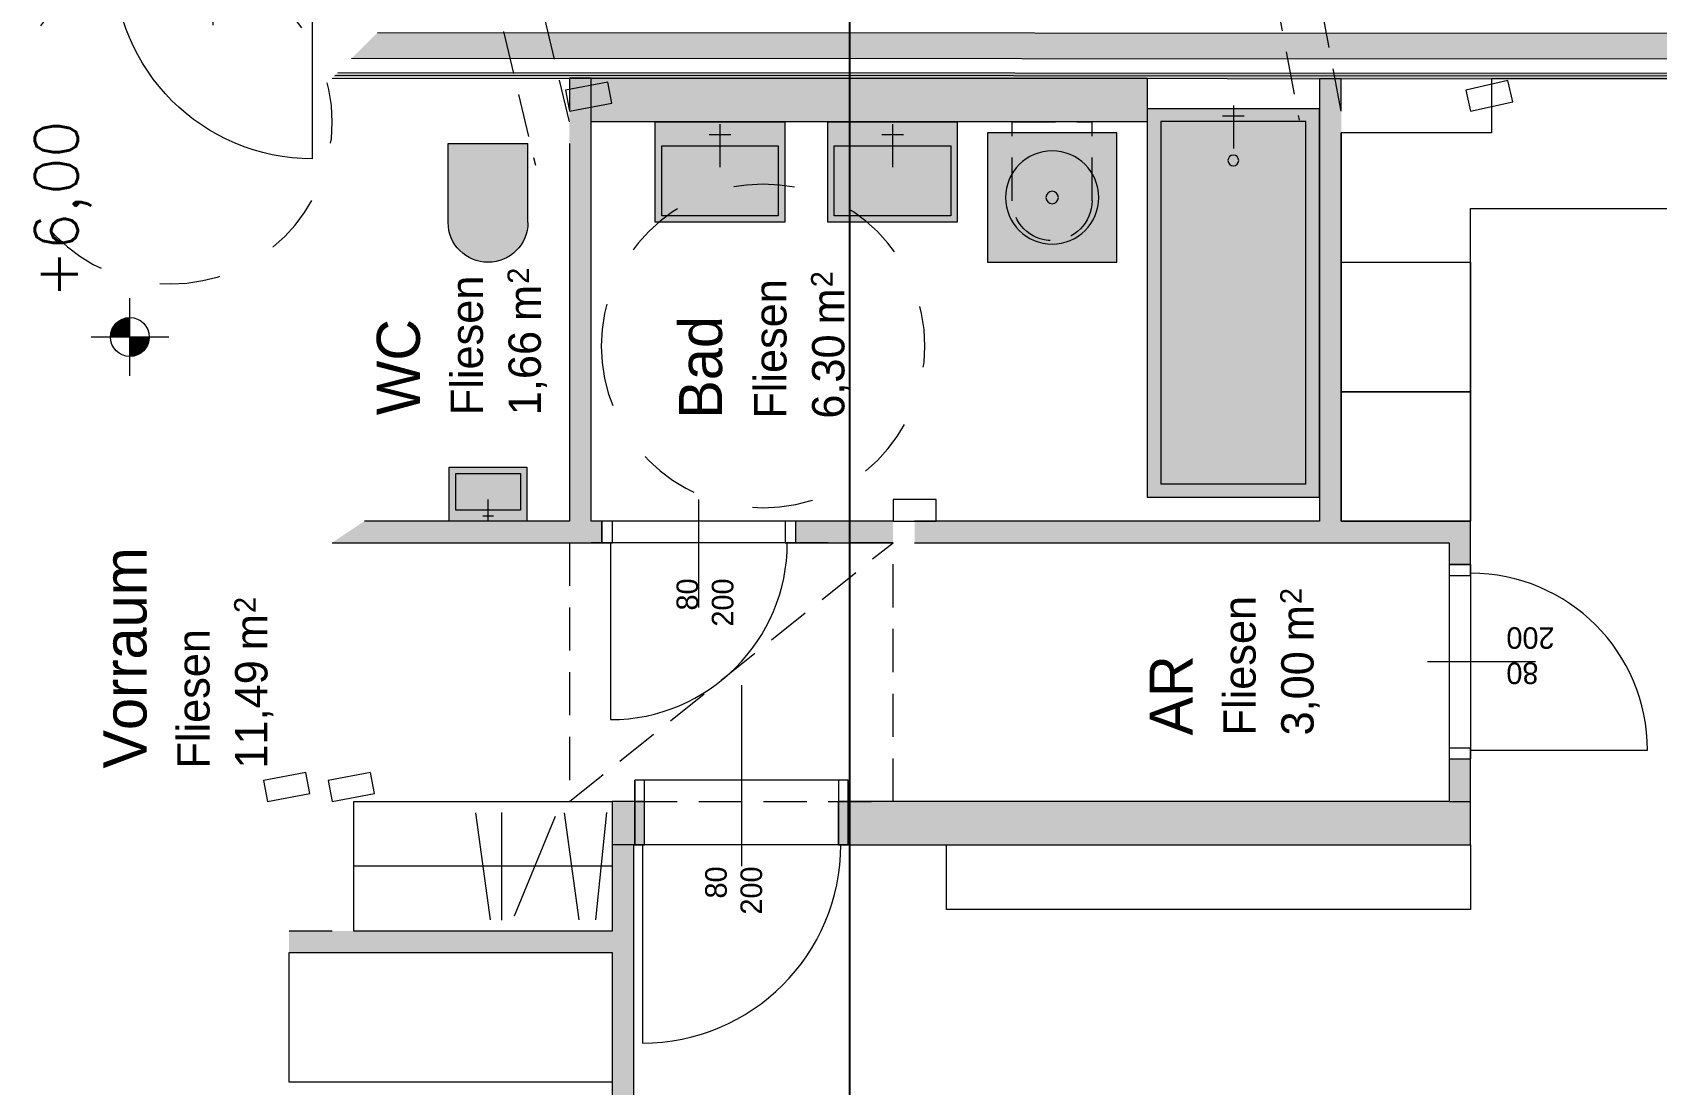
# Model space of a CAD drawing. Header units: metres. Extents: x -223175 to -223082, y -66 to 73.
# Drawn here: x -223163.26 to -223155.74, y 26.95 to 31.83 of the extents above; entities that cross this region are included whole.
import ezdxf
from ezdxf.enums import TextEntityAlignment as Align

# ---------------------------------------------------------------- set-up
doc = ezdxf.new("R2010")
doc.units = ezdxf.units.M
doc.header["$MEASUREMENT"] = 0
for name, pattern in [('HIDDEN', [0.3, 0.2, -0.1]), ('Strichlinie', [0.564444, 0.282222, -0.282222]), ('Strichlinie_ kurz', [0.3, 0.2, -0.1])]:
    doc.linetypes.add(name, pattern=pattern)
for name, color, linetype in [('cs-aussenanlagen.cs', 7, 'Continuous'), ('cs-b1600.cs', 7, 'Continuous'), ('cs-bestand wand.cs', 7, 'Continuous'), ('cs-einrichtung allg.cs', 7, 'Continuous'), ('cs-einrichtung san.cs', 7, 'Continuous'), ('cs-hoehenkoten.cs', 7, 'Continuous'), ('cs-raumstempel.cs', 7, 'Continuous'), ('cs-wand ntr.cs', 7, 'Continuous'), ('cs-wand tr.cs', 7, 'Continuous')]:
    doc.layers.add(name, color=color, linetype=linetype)

# ---------------------------------------------------------------- blocks, each defined once
blk = doc.blocks.new('AR_21_71', base_point=(-14440.9428, 223157.7525))
at = {"layer": 'cs-raumstempel.cs', "color": 7, "lineweight": 13}
for tag, height, p in [('ROOM_NAME', 0.2, (-14441.2846, 223158.0858)), ('stFloorCovering', 0.15, (-14441.2846, 223157.7438)), ('ROOM_AREA', 0.15, (-14441.2846, 223157.4752)), ('DUMMY_875', 0.15, (-14440.9037, 223157.4752)), ('DUMMY_876', 0.1, (-14440.6755, 223157.4798))]:
    blk.add_attdef(tag, text='', height=height, dxfattribs=at).set_placement(p, align=Align.TOP_LEFT)
blk = doc.blocks.new('Bad_21_72', base_point=(-14439.4743, 223159.9275))
at = {"layer": 'cs-raumstempel.cs', "color": 7, "lineweight": 13}
for tag, height, p in [('ROOM_NAME', 0.2, (-14439.8162, 223160.2674)), ('stFloorCovering', 0.15, (-14439.8162, 223159.9188)), ('ROOM_AREA', 0.15, (-14439.8162, 223159.6502)), ('DUMMY_875', 0.15, (-14439.4352, 223159.6502)), ('DUMMY_876', 0.1, (-14439.207, 223159.6548))]:
    blk.add_attdef(tag, text='', height=height, dxfattribs=at).set_placement(p, align=Align.TOP_LEFT)
blk = doc.blocks.new('Vorraum_21_75', base_point=(-14440.9151, 223162.6023))
at = {"layer": 'cs-raumstempel.cs', "color": 7, "lineweight": 13}
for tag, height, p in [('ROOM_NAME', 0.2, (-14441.4379, 223162.9356)), ('stFloorCovering', 0.15, (-14441.4379, 223162.5936)), ('ROOM_AREA', 0.15, (-14441.4379, 223162.325)), ('DUMMY_875', 0.15, (-14440.945, 223162.325)), ('DUMMY_876', 0.1, (-14440.7168, 223162.3296))]:
    blk.add_attdef(tag, text='', height=height, dxfattribs=at).set_placement(p, align=Align.TOP_LEFT)
blk = doc.blocks.new('WC_21_76', base_point=(-14439.4581, 223161.3348))
at = {"layer": 'cs-raumstempel.cs', "color": 7, "lineweight": 13}
for tag, height, p in [('ROOM_NAME', 0.2, (-14439.8, 223161.6681)), ('stFloorCovering', 0.15, (-14439.8, 223161.3261)), ('ROOM_AREA', 0.15, (-14439.8, 223161.0575)), ('DUMMY_875', 0.15, (-14439.4191, 223161.0575)), ('DUMMY_876', 0.1, (-14439.1908, 223161.0621))]:
    blk.add_attdef(tag, text='', height=height, dxfattribs=at).set_placement(p, align=Align.TOP_LEFT)
blk = doc.blocks.new('Blockfutter 21_9')
at = {"layer": 'cs-wand ntr.cs', "color": 7, "linetype": 'Continuous', "lineweight": 13}
for p, q in [((0.41, 0), (0.41, 0.82)), ((-0.45, 0), (0.45, 0)), ((-0.4, 0), (-0.45, 0)), ((-0.45, 0), (-0.45, -0.1)), ((-0.45, 0), (-0.45, -0.1)), ((-0.45, 0), (-0.45, -0.1)), ((-0.4, -0.1), (-0.4, 0)), ((0.45, 0), (0.4, 0)), ((0.4, 0), (0.4, -0.1)), ((0.45, -0.1), (0.45, 0)), ((0.45, 0), (0.45, -0.1)), ((0.45, 0), (0.45, -0.1)), ((-0.45, -0.1), (0.45, -0.1)), ((-0.45, -0.1), (-0.4, -0.1)), ((0.4, -0.1), (0.45, -0.1))]:
    blk.add_line(p, q, dxfattribs=at)
blk.add_arc((0.41, 0), 0.82, 90, 180, dxfattribs=at)
blk = doc.blocks.new('T Marker 21_5')
at = {"layer": 'cs-wand ntr.cs', "color": 7, "linetype": 'Continuous', "lineweight": 13}
blk.add_line((0, 0.3), (0, -0.2), dxfattribs=at)
at = {"layer": 'cs-wand ntr.cs', "color": 7, "lineweight": 13}
for tag, p in [('DUMMY_273', (-0.19, 0.3889)), ('DUMMY_272', (-0.0264, 0.3143))]:
    blk.add_attdef(tag, text='', height=0.1, rotation=270, dxfattribs=at).set_placement(p, align=Align.BOTTOM_LEFT)
blk = doc.blocks.new('Wand_324', base_point=(-14440.3911, 223156.5971))
at = {"layer": 'cs-wand ntr.cs', "linetype": 'Continuous', "lineweight": 0, "true_color": 0xfee4b1}
for points in [[(-14440.3911, 223160.625), (-14440.2911, 223160.625), (-14440.2911, 223161.725), (-14440.3911, 223161.875)], [(-14440.3911, 223159.725), (-14440.3911, 223159.275), (-14440.2911, 223159.275), (-14440.2911, 223159.725)], [(-14440.2911, 223159.175), (-14440.3911, 223159.175), (-14440.3911, 223156.6971), (-14440.2911, 223156.5971)]]:
    blk.add_hatch(color=41, dxfattribs=at).paths.add_polyline_path(points)
at = {"layer": 'cs-wand ntr.cs', "color": 7, "linetype": 'Continuous', "lineweight": 13}
for p, q in [((-14440.3911, 223160.625), (-14440.2911, 223160.625)), ((-14440.3911, 223159.725), (-14440.2911, 223159.725))]:
    blk.add_line(p, q, dxfattribs=at)
at = {"layer": 'cs-wand ntr.cs', "color": 7, "linetype": 'Continuous', "lineweight": 13, "flags": 128}
for points in [[(-14440.3911, 223161.875), (-14440.3911, 223160.625)], [(-14440.2911, 223160.775), (-14440.2911, 223161.725)], [(-14440.2911, 223160.625), (-14440.2911, 223160.675)], [(-14440.3911, 223159.725), (-14440.3911, 223159.275)], [(-14440.2911, 223159.275), (-14440.2911, 223159.725)], [(-14440.3911, 223159.175), (-14440.3911, 223156.6971)], [(-14440.2911, 223157.2971), (-14440.2911, 223159.175)], [(-14440.2911, 223156.5971), (-14440.2911, 223157.1971)]]:
    blk.add_lwpolyline(points, dxfattribs=at)
at = {"layer": 'cs-wand ntr.cs', "color": 7, "linetype": 'Continuous', "lineweight": 13, "rotation": 90}
blk.add_blockref('Blockfutter 21_9', (-14440.3911, 223160.175), dxfattribs=at)
blk.add_blockref('T Marker 21_5', (-14440.3911, 223160.175), dxfattribs=at).add_auto_attribs({'DUMMY_272': '80', 'DUMMY_273': '200'})
blk = doc.blocks.new('Wand_325', base_point=(-14438.2415, 223157.1971))
at = {"layer": 'cs-wand ntr.cs', "linetype": 'Continuous', "lineweight": 0, "true_color": 0xfee4b1}
blk.add_hatch(color=41, dxfattribs=at).paths.add_polyline_path([(-14438.2415, 223157.2971), (-14440.2911, 223157.2971), (-14440.2911, 223157.1971), (-14438.2415, 223157.1971)])
at = {"layer": 'cs-wand ntr.cs', "color": 7, "linetype": 'Continuous', "lineweight": 13, "flags": 128}
for points in [[(-14438.2415, 223157.2971), (-14440.2911, 223157.2971)], [(-14438.2415, 223157.1971), (-14438.2415, 223157.2971)], [(-14440.2911, 223157.1971), (-14438.4913, 223157.1971)], [(-14438.3913, 223157.1971), (-14438.2415, 223157.1971)]]:
    blk.add_lwpolyline(points, dxfattribs=at)
blk = doc.blocks.new('Blockfutter 21_13')
at = {"layer": 'cs-bestand wand.cs', "color": 7, "linetype": 'Continuous', "lineweight": 0}
for p, q in [((0.46, 0), (0.46, 0.92)), ((-0.495, 0), (0.495, 0)), ((-0.45, 0), (-0.495, 0)), ((-0.495, 0), (-0.495, -0.3)), ((-0.495, 0), (-0.495, -0.3)), ((-0.495, 0), (-0.495, -0.3)), ((-0.45, -0.3), (-0.45, 0)), ((0.495, 0), (0.45, 0)), ((0.45, 0), (0.45, -0.3)), ((0.495, -0.3), (0.495, 0)), ((0.495, 0), (0.495, -0.3)), ((0.495, 0), (0.495, -0.3)), ((-0.495, -0.3), (0.495, -0.3)), ((-0.495, -0.3), (-0.45, -0.3)), ((0.45, -0.3), (0.495, -0.3))]:
    blk.add_line(p, q, dxfattribs=at)
blk.add_arc((0.46, 0), 0.92, 90, 180, dxfattribs=at)
blk = doc.blocks.new('T Marker 21_21')
at = {"layer": 'cs-wand tr.cs', "color": 7, "linetype": 'Continuous', "lineweight": 13}
blk.add_line((0, -0.74), (0, 0.1), dxfattribs=at)
at = {"layer": 'cs-wand tr.cs', "color": 7, "lineweight": 0}
for tag, height, p in [('DUMMY_274', 0.1, (-0.19, -0.3749)), ('DUMMY_272', 0.1, (-0.0264, -0.3733)), ('DUMMY_273', 0.0667, (0.0403, -0.6205))]:
    blk.add_attdef(tag, text='', height=height, rotation=270, dxfattribs=at).set_placement(p, align=Align.BOTTOM_LEFT)
blk = doc.blocks.new('Wand_326', base_point=(-14441.7911, 223156.5971))
at = {"layer": 'cs-wand ntr.cs', "linetype": 'Continuous', "lineweight": 0, "true_color": 0xdbd4bc}
for points in [[(-14441.7911, 223160.4271), (-14441.5911, 223160.4271), (-14441.5911, 223160.5771), (-14441.7911, 223160.4771)], [(-14441.7911, 223156.5971), (-14441.5911, 223156.6971), (-14441.5911, 223159.5271), (-14441.7911, 223159.5271)]]:
    blk.add_hatch(color=254, dxfattribs=at).paths.add_polyline_path(points)
at = {"layer": 'cs-wand ntr.cs', "color": 7, "linetype": 'Continuous', "lineweight": 13}
for p, q in [((-14441.7911, 223160.4271), (-14441.5911, 223160.4271)), ((-14441.7911, 223159.5271), (-14441.5911, 223159.5271))]:
    blk.add_line(p, q, dxfattribs=at)
at = {"layer": 'cs-wand ntr.cs', "color": 7, "linetype": 'Continuous', "lineweight": 13, "flags": 128}
for points in [[(-14441.5911, 223160.4271), (-14441.5911, 223160.5771)], [(-14441.7911, 223160.4771), (-14441.7911, 223160.4271)], [(-14441.7911, 223159.5271), (-14441.7911, 223156.5971)], [(-14441.5911, 223156.6971), (-14441.5911, 223159.5271)]]:
    blk.add_lwpolyline(points, dxfattribs=at)
at = {"layer": 'cs-wand ntr.cs', "color": 7, "linetype": 'HIDDEN', "lineweight": 13, "rotation": 90}
blk.add_blockref('Blockfutter 21_13', (-14441.7911, 223159.9771), dxfattribs=at)
at = {"layer": 'cs-wand ntr.cs', "color": 7, "linetype": 'Continuous', "lineweight": 13}
ref = blk.add_blockref('T Marker 21_21', (-14441.7911, 223159.9771), dxfattribs=dict(at, rotation=90))
ref.add_attrib('DUMMY_272', '80', dxfattribs={"color": 7, "lineweight": 13, "height": 0.1, "rotation": 360}).set_placement((-14442.0403, 223160.0158), align=Align.BOTTOM_LEFT)
ref.add_attrib('DUMMY_273', '200', dxfattribs={"color": 7, "lineweight": 13, "height": 0.1, "rotation": 360}).set_placement((-14442.1149, 223159.8521), align=Align.BOTTOM_LEFT)
blk = doc.blocks.new('Wand_327', base_point=(-14441.7911, 223160.5771))
at = {"layer": 'cs-wand ntr.cs', "linetype": 'Continuous', "lineweight": 0, "true_color": 0xfee4b1}
for points in [[(-14442.2911, 223160.5771), (-14446.1761, 223160.5771), (-14446.1761, 223160.4771), (-14442.2911, 223160.4771)], [(-14441.7911, 223160.5771), (-14442.1911, 223160.5771), (-14442.1911, 223160.4771), (-14441.7911, 223160.4771)]]:
    blk.add_hatch(color=41, dxfattribs=at).paths.add_polyline_path(points)
at = {"layer": 'cs-wand ntr.cs', "linetype": 'Continuous', "lineweight": 0, "true_color": 0xdbd4bc}
blk.add_hatch(color=254, dxfattribs=at).paths.add_polyline_path([(-14441.7911, 223160.5771), (-14441.7911, 223160.4771), (-14441.5911, 223160.5771)])
at = {"layer": 'cs-wand ntr.cs', "color": 7, "linetype": 'Continuous', "lineweight": 13}
blk.add_line((-14441.7911, 223160.4771), (-14441.7911, 223160.5771), dxfattribs=at)
at = {"layer": 'cs-wand ntr.cs', "color": 7, "linetype": 'Continuous', "lineweight": 13, "flags": 128}
for points in [[(-14442.2911, 223160.5771), (-14446.1761, 223160.5771)], [(-14446.1761, 223160.5771), (-14446.1761, 223160.4771)], [(-14441.7911, 223160.5771), (-14442.1911, 223160.5771)], [(-14441.5911, 223160.5771), (-14441.7911, 223160.5771)], [(-14446.1761, 223160.4771), (-14442.2911, 223160.4771)], [(-14442.1911, 223160.4771), (-14441.7911, 223160.4771)]]:
    blk.add_lwpolyline(points, dxfattribs=at)
blk = doc.blocks.new('Wand_328', base_point=(-14424.5313, 223162.5961))
at = {"layer": 'cs-aussenanlagen.cs', "color": 1, "linetype": 'Continuous', "lineweight": 0, "flags": 128}
for points in [[(-14424.5313, 223162.5961), (-14424.5313, 223162.3961)], [(-14424.4313, 223162.5961), (-14424.5313, 223162.5961)], [(-14424.4313, 223162.3961), (-14424.4313, 223162.5961)], [(-14424.5313, 223162.3961), (-14424.4313, 223162.3961)]]:
    blk.add_lwpolyline(points, dxfattribs=at)
blk = doc.blocks.new('Blockfutter 21_11')
at = {"layer": 'cs-wand ntr.cs', "color": 7, "linetype": 'Continuous', "lineweight": 13}
for p, q in [((0.41, 0), (0.41, 0.82)), ((-0.45, 0), (0.45, 0)), ((-0.4, 0), (-0.45, 0)), ((-0.45, 0), (-0.45, -0.1)), ((-0.45, -0.1), (-0.45, 0)), ((-0.45, -0.1), (-0.45, 0)), ((-0.4, -0.1), (-0.4, 0)), ((0.45, 0), (0.4, 0)), ((0.4, 0), (0.4, -0.1)), ((0.45, -0.1), (0.45, 0)), ((0.45, -0.1), (0.45, 0)), ((0.45, -0.1), (0.45, 0)), ((-0.45, -0.1), (0.45, -0.1)), ((-0.45, -0.1), (-0.4, -0.1)), ((0.4, -0.1), (0.45, -0.1))]:
    blk.add_line(p, q, dxfattribs=at)
blk.add_arc((0.41, 0), 0.82, 90, 180, dxfattribs=at)
blk = doc.blocks.new('Wand_335', base_point=(-14440.3911, 223156.5971))
at = {"layer": 'cs-wand ntr.cs', "linetype": 'Continuous', "lineweight": 0, "true_color": 0xdbd4bc}
blk.add_hatch(color=254, dxfattribs=at).paths.add_polyline_path([(-14441.5911, 223156.6971), (-14441.7911, 223156.5971), (-14441.5911, 223156.5971)])
at = {"layer": 'cs-wand ntr.cs', "linetype": 'Continuous', "lineweight": 0, "true_color": 0xfee4b1}
for points in [[(-14441.5911, 223156.5971), (-14441.3928, 223156.5971), (-14441.3928, 223156.6971), (-14441.5911, 223156.6971)], [(-14440.3911, 223156.6971), (-14440.4928, 223156.6971), (-14440.4928, 223156.5971), (-14440.2911, 223156.5971)]]:
    blk.add_hatch(color=41, dxfattribs=at).paths.add_polyline_path(points)
at = {"layer": 'cs-wand ntr.cs', "color": 7, "linetype": 'Continuous', "lineweight": 13}
for p, q in [((-14441.5911, 223156.6971), (-14441.5911, 223156.5971)), ((-14441.3928, 223156.6971), (-14441.3928, 223156.5971)), ((-14440.4928, 223156.6971), (-14440.4928, 223156.5971))]:
    blk.add_line(p, q, dxfattribs=at)
at = {"layer": 'cs-wand ntr.cs', "color": 7, "linetype": 'Continuous', "lineweight": 13, "flags": 128}
for points in [[(-14441.3928, 223156.6971), (-14441.5911, 223156.6971)], [(-14440.3911, 223156.6971), (-14440.4928, 223156.6971)], [(-14441.7911, 223156.5971), (-14441.5911, 223156.5971)], [(-14441.5911, 223156.5971), (-14441.3928, 223156.5971)], [(-14440.4928, 223156.5971), (-14440.2911, 223156.5971)]]:
    blk.add_lwpolyline(points, dxfattribs=at)
at = {"layer": 'cs-wand ntr.cs', "color": 7, "linetype": 'Continuous', "lineweight": 13, "rotation": 180}
blk.add_blockref('T Marker 21_5', (-14440.9428, 223156.5971), dxfattribs=at).add_auto_attribs({'DUMMY_272': '80', 'DUMMY_273': '200'})
blk.add_blockref('Blockfutter 21_11', (-14440.9428, 223156.5971), dxfattribs=at)
blk = doc.blocks.new('Wand_337', base_point=(-14442.2911, 223162.175))
at = {"layer": 'cs-wand ntr.cs', "linetype": 'Continuous', "lineweight": 0, "true_color": 0xfee4b1}
blk.add_hatch(color=41, dxfattribs=at).paths.add_polyline_path([(-14442.2911, 223162.075), (-14442.2911, 223160.4771), (-14442.1911, 223160.4771), (-14442.1911, 223162.075)])
at = {"layer": 'cs-wand ntr.cs', "color": 7, "linetype": 'Continuous', "lineweight": 13, "flags": 128}
for points in [[(-14442.2911, 223162.075), (-14442.2911, 223160.5771)], [(-14442.1911, 223161.875), (-14442.1911, 223162.075)], [(-14442.1911, 223160.5771), (-14442.1911, 223161.775)], [(-14442.2911, 223160.4771), (-14442.1911, 223160.4771)]]:
    blk.add_lwpolyline(points, dxfattribs=at)
blk = doc.blocks.new('Wand_456', base_point=(-14429.3938, 223175.7036))
at = {"layer": 'cs-aussenanlagen.cs', "color": 1, "linetype": 'Continuous', "lineweight": 0, "flags": 128}
for points in [[(-14429.2955, 223175.7221), (-14429.3938, 223175.7036)], [(-14429.3938, 223175.7036), (-14429.3568, 223175.507)], [(-14429.2585, 223175.5255), (-14429.2955, 223175.7221)], [(-14429.3568, 223175.507), (-14429.2585, 223175.5255)]]:
    blk.add_lwpolyline(points, dxfattribs=at)
blk = doc.blocks.new('Wand_457', base_point=(-14438.2013, 223173.6314))
at = {"layer": 'cs-aussenanlagen.cs', "color": 1, "linetype": 'HIDDEN', "lineweight": 0, "flags": 128}
for points in [[(-14433.9871, 223174.8381), (-14438.4013, 223173.7895)], [(-14438.2013, 223173.6314), (-14433.9454, 223174.6424)]]:
    blk.add_lwpolyline(points, dxfattribs=at)
blk = doc.blocks.new('Wand_458', base_point=(-14427.867, 223175.9912))
at = {"layer": 'cs-aussenanlagen.cs', "color": 1, "linetype": 'Continuous', "lineweight": 0, "flags": 128}
for points in [[(-14427.7687, 223176.0097), (-14427.867, 223175.9912)], [(-14427.867, 223175.9912), (-14427.83, 223175.7947)], [(-14427.7317, 223175.8132), (-14427.7687, 223176.0097)], [(-14427.83, 223175.7947), (-14427.7317, 223175.8132)]]:
    blk.add_lwpolyline(points, dxfattribs=at)
blk = doc.blocks.new('Wand_459', base_point=(-14426.3402, 223176.2789))
at = {"layer": 'cs-aussenanlagen.cs', "color": 1, "linetype": 'Continuous', "lineweight": 0, "flags": 128}
for points in [[(-14426.242, 223176.2974), (-14426.3402, 223176.2789)], [(-14426.3402, 223176.2789), (-14426.3032, 223176.0823)], [(-14426.2049, 223176.1009), (-14426.242, 223176.2974)], [(-14426.3032, 223176.0823), (-14426.2049, 223176.1009)]]:
    blk.add_lwpolyline(points, dxfattribs=at)
blk = doc.blocks.new('Wand_460', base_point=(-14424.8662, 223176.5566))
at = {"layer": 'cs-aussenanlagen.cs', "color": 1, "linetype": 'Continuous', "lineweight": 0, "flags": 128}
for points in [[(-14424.7679, 223176.5751), (-14424.8662, 223176.5566)], [(-14424.7309, 223176.3786), (-14424.7679, 223176.5751)], [(-14424.8662, 223176.5566), (-14424.8291, 223176.3601)], [(-14424.8291, 223176.3601), (-14424.7309, 223176.3786)]]:
    blk.add_lwpolyline(points, dxfattribs=at)
blk = doc.blocks.new('Wand_461', base_point=(-14433.9454, 223174.6424))
at = {"layer": 'cs-aussenanlagen.cs', "color": 1, "linetype": 'HIDDEN', "lineweight": 0, "flags": 128}
for points in [[(-14424.5313, 223176.6203), (-14433.9871, 223174.8381)], [(-14433.9454, 223174.6424), (-14424.7312, 223176.379)]]:
    blk.add_lwpolyline(points, dxfattribs=at)
blk = doc.blocks.new('Wand_462', base_point=(-14438.2455, 223173.8264))
at = {"layer": 'cs-aussenanlagen.cs', "color": 1, "linetype": 'Continuous', "lineweight": 0, "flags": 128}
for points in [[(-14438.148, 223173.8486), (-14438.2455, 223173.8264)], [(-14438.2455, 223173.8264), (-14438.2013, 223173.6314)], [(-14438.1037, 223173.6535), (-14438.148, 223173.8486)], [(-14438.2013, 223173.6314), (-14438.1037, 223173.6535)]]:
    blk.add_lwpolyline(points, dxfattribs=at)
blk = doc.blocks.new('sn-aa_basin_wc')
at = {"layer": 'cs-einrichtung san.cs', "linetype": 'Continuous', "lineweight": 0, "true_color": 0xffffff}
blk.add_hatch(color=7, dxfattribs=at).paths.add_polyline_path([(0, 0), (0.36, 0), (0.36, 0.25), (0, 0.25)])
at = {"layer": 'cs-einrichtung san.cs', "color": 251, "linetype": 'Continuous', "lineweight": 0, "true_color": 0x494949}
for p, q in [((0.36, 0.25), (0, 0.25)), ((0, 0.25), (0, 0)), ((0.18, 0.25), (0.18, 0.15)), ((0.36, 0), (0.36, 0.25)), ((0.33, 0.2), (0.03, 0.2)), ((0.03, 0.2), (0.03, 0.03)), ((0.155, 0.225), (0.205, 0.225)), ((0.33, 0.03), (0.33, 0.2)), ((0, 0), (0.36, 0)), ((0.03, 0.03), (0.33, 0.03))]:
    blk.add_line(p, q, dxfattribs=at)
blk = doc.blocks.new('sn-aa_wc')
at = {"layer": 'cs-einrichtung san.cs', "linetype": 'Continuous', "lineweight": 0, "true_color": 0xffffff}
blk.add_hatch(color=7, dxfattribs=at).paths.add_polyline_path([(0, 0.55), (0, 0.185, 1), (0.37, 0.185), (0.37, 0.55)])
at = {"layer": 'cs-einrichtung san.cs', "color": 251, "linetype": 'Continuous', "lineweight": 0, "true_color": 0x494949}
for p, q in [((0.37, 0.55), (0, 0.55)), ((0, 0.185), (0, 0.55)), ((0.37, 0.185), (0.37, 0.55))]:
    blk.add_line(p, q, dxfattribs=at)
blk.add_arc((0.185, 0.185), 0.185, 180, 0, dxfattribs=at)
blk = doc.blocks.new('sn-aa_wasching machine')
at = {"layer": 'cs-einrichtung san.cs', "linetype": 'Continuous', "lineweight": 0, "true_color": 0xffffff}
blk.add_hatch(color=7, dxfattribs=at).paths.add_polyline_path([(0, 0), (0.6, 0), (0.6, 0.6), (0, 0.6)])
at = {"layer": 'cs-einrichtung san.cs', "color": 251, "linetype": 'Continuous', "lineweight": 0, "true_color": 0x494949}
for p, q in [((0, 0.6), (0.6, 0.6)), ((0, 0), (0, 0.6)), ((0.6, 0.6), (0.6, 0)), ((0.6, 0), (0, 0))]:
    blk.add_line(p, q, dxfattribs=at)
for radius in [0.2158, 0.029]:
    blk.add_circle((0.3, 0.3), radius, dxfattribs=at)
blk = doc.blocks.new('sn-aa_basin_60-47')
at = {"layer": 'cs-einrichtung san.cs', "linetype": 'Continuous', "lineweight": 0, "true_color": 0xffffff}
blk.add_hatch(color=7, dxfattribs=at).paths.add_polyline_path([(0, 0), (0.6, 0), (0.6, 0.465), (0, 0.465)])
at = {"layer": 'cs-einrichtung san.cs', "color": 251, "linetype": 'Continuous', "lineweight": 0, "true_color": 0x494949}
for p, q in [((0.6, 0.465), (0, 0.465)), ((0, 0.465), (0, 0)), ((0.3, 0.455), (0.3, 0.255)), ((0.6, 0), (0.6, 0.465)), ((0.25, 0.405), (0.35, 0.405)), ((0.57, 0.355), (0.03, 0.355)), ((0.03, 0.355), (0.03, 0.03)), ((0.57, 0.03), (0.57, 0.355)), ((0, 0), (0.6, 0)), ((0.03, 0.03), (0.57, 0.03))]:
    blk.add_line(p, q, dxfattribs=at)
blk = doc.blocks.new('sn-aa_cupboard_60_60_34')
at = {"layer": 'cs-einrichtung allg.cs', "color": 251, "linetype": 'Continuous', "lineweight": 0, "true_color": 0x494949}
for p, q in [((0.3, 2.43), (0, 2.43)), ((0, 2.43), (0, 0)), ((0.3, 0), (0.3, 2.43)), ((0, 0), (0.3, 0))]:
    blk.add_line(p, q, dxfattribs=at)
blk = doc.blocks.new('sn-aa_cupboard_60_60_35')
at = {"layer": 'cs-einrichtung allg.cs', "color": 251, "linetype": 'Continuous', "lineweight": 0, "true_color": 0x494949}
for p, q in [((0.6, 1.4979), (0, 1.4979)), ((0, 1.4979), (0, 0)), ((0.6, 0), (0.6, 1.4979)), ((0, 0), (0.6, 0))]:
    blk.add_line(p, q, dxfattribs=at)
blk = doc.blocks.new('sn-aa_wardrobe_120-60_6')
at = {"layer": 'cs-einrichtung allg.cs', "color": 251, "linetype": 'Continuous', "lineweight": 0, "true_color": 0x494949}
for p, q in [((1.1979, 0.6), (0, 0.6)), ((0, 0.6), (0, 0)), ((0.0257, 0.5487), (0.0767, 0.0513)), ((0.2224, 0.5477), (0.1546, 0.0523)), ((0.2643, 0.5313), (0.4538, 0.0687)), ((0.5132, 0.55), (0.5132, 0.05)), ((0.6329, 0.5477), (0.565, 0.0523)), ((1.1979, 0), (1.1979, 0.6)), ((0, 0.3), (1.1979, 0.3)), ((0, 0), (1.1979, 0))]:
    blk.add_line(p, q, dxfattribs=at)
blk = doc.blocks.new('sn-aa_kitchen_120_60')
at = {"layer": 'cs-einrichtung allg.cs', "color": 251, "linetype": 'Continuous', "lineweight": 0, "true_color": 0x494949}
for p, q in [((0.6, 0.6), (0, 0.6)), ((0, 0.6), (0, 0)), ((0.6, 0), (0.6, 0.6)), ((1.2, 0.6), (0.6, 0.6)), ((0.6, 0.6), (0.6, 0)), ((1.2, 0), (1.2, 0.6)), ((0, 0), (0.6, 0)), ((0.6, 0), (1.2, 0))]:
    blk.add_line(p, q, dxfattribs=at)
blk = doc.blocks.new('Höhenbemaßung_24', base_point=(-14439.4378, 223162.8128))
at = {"layer": 'cs-hoehenkoten.cs', "linetype": 'Continuous', "lineweight": 0}
for points in [[(-14439.4378, 223162.8128), (-14439.3478, 223162.8128), (-14439.3546, 223162.8472), (-14439.3741, 223162.8764), (-14439.4033, 223162.8959), (-14439.4378, 223162.9028)], [(-14439.4378, 223162.8128), (-14439.5278, 223162.8128), (-14439.5209, 223162.7783), (-14439.5014, 223162.7491), (-14439.4722, 223162.7296), (-14439.4378, 223162.7228)]]:
    blk.add_hatch(color=7, dxfattribs=at).paths.add_polyline_path(points)
at = {"layer": 'cs-hoehenkoten.cs', "color": 7, "linetype": 'Continuous', "lineweight": 0}
for p, q in [((-14439.4378, 223162.6328), (-14439.4378, 223162.9928)), ((-14439.6178, 223162.8128), (-14439.2578, 223162.8128))]:
    blk.add_line(p, q, dxfattribs=at)
blk.add_circle((-14439.4378, 223162.8128), 0.09, dxfattribs=at)
at = {"layer": 'cs-hoehenkoten.cs', "color": 7, "lineweight": 0, "insert": (-14439.2578, 223162.9928), "char_height": 0.2, "attachment_point": 7}
blk.add_mtext('\\A1;{\\pql;\\Ftxt.shx;+6,00}', dxfattribs=at)
blk = doc.blocks.new('sn-aa_shell_100_20_15')
at = {"layer": 'cs-einrichtung san.cs', "linetype": 'Continuous', "lineweight": 0, "true_color": 0xffffff}
blk.add_hatch(color=7, dxfattribs=at).paths.add_polyline_path([(0, 0.2032), (0, 0), (2.5779, 0), (2.5779, 0.2032)])
at = {"layer": 'cs-einrichtung san.cs', "color": 251, "linetype": 'Continuous', "lineweight": 0, "true_color": 0x494949}
for p, q in [((2.5779, 0.2032), (0, 0.2032)), ((0, 0.2032), (0, 0)), ((2.5779, 0), (2.5779, 0.2032)), ((0, 0), (2.5779, 0))]:
    blk.add_line(p, q, dxfattribs=at)
blk = doc.blocks.new('Wand_777', base_point=(-14438.2379, 223160.775))
at = {"layer": 'cs-wand ntr.cs', "linetype": 'Continuous', "lineweight": 0, "true_color": 0xfee4b1}
blk.add_hatch(color=41, dxfattribs=at).paths.add_polyline_path([(-14438.2379, 223160.775), (-14440.2911, 223160.775), (-14440.2911, 223160.675), (-14438.2379, 223160.675)])
at = {"layer": 'cs-wand ntr.cs', "color": 7, "linetype": 'Continuous', "lineweight": 13, "flags": 128}
for points in [[(-14438.5413, 223160.775), (-14440.2911, 223160.775)], [(-14438.2379, 223160.775), (-14438.3913, 223160.775)], [(-14438.2379, 223160.675), (-14438.2379, 223160.775)], [(-14440.2911, 223160.675), (-14438.4411, 223160.675)], [(-14438.3411, 223160.675), (-14438.2379, 223160.675)]]:
    blk.add_lwpolyline(points, dxfattribs=at)
blk = doc.blocks.new('Blockfutter 21_21')
at = {"layer": 'cs-wand tr.cs', "color": 7, "linetype": 'Continuous', "lineweight": 0}
for p, q in [((0.46, 0), (0.46, 0.92)), ((-0.495, 0), (0.495, 0)), ((-0.45, 0), (-0.495, 0)), ((-0.495, 0), (-0.495, -0.25)), ((-0.495, 0), (-0.495, -0.013)), ((-0.495, 0), (-0.495, -0.013)), ((-0.45, -0.25), (-0.45, 0)), ((0.495, 0), (0.45, 0)), ((0.45, 0), (0.45, -0.25)), ((0.495, -0.25), (0.495, 0)), ((0.495, 0), (0.495, -0.013)), ((0.495, 0), (0.495, -0.013)), ((-0.495, -0.013), (-0.495, -0.05)), ((-0.495, -0.013), (-0.495, -0.05)), ((-0.495, -0.05), (-0.495, -0.25)), ((-0.495, -0.05), (-0.495, -0.25)), ((0.495, -0.013), (0.495, -0.05)), ((0.495, -0.013), (0.495, -0.05)), ((0.495, -0.05), (0.495, -0.25)), ((0.495, -0.05), (0.495, -0.25)), ((-0.495, -0.25), (0.495, -0.25)), ((-0.495, -0.25), (-0.45, -0.25)), ((0.45, -0.25), (0.495, -0.25))]:
    blk.add_line(p, q, dxfattribs=at)
blk.add_arc((0.46, 0), 0.92, 90, 180, dxfattribs=at)
blk = doc.blocks.new('T Marker 21_22')
at = {"layer": 'cs-wand tr.cs', "color": 7, "linetype": 'Continuous', "lineweight": 0}
blk.add_line((0, -0.55), (0, 0.1), dxfattribs=at)
at = {"layer": 'cs-wand tr.cs', "color": 7, "lineweight": 13}
for tag, p in [('DUMMY_272', (0.07, 0.1651)), ('DUMMY_273', (0.0264, -0.4342)), ('DUMMY_274', (0.19, -0.5088))]:
    blk.add_attdef(tag, text='', height=0.1, rotation=90, dxfattribs=at).set_placement(p, align=Align.BOTTOM_LEFT)
blk = doc.blocks.new('Wand_779', base_point=(-14437.4418, 223163.3771))
at = {"layer": 'cs-wand tr.cs', "linetype": 'Continuous', "lineweight": 0, "true_color": 0xe3e3e3}
for points in [[(-14437.6918, 223162.9221), (-14437.6788, 223162.9221), (-14437.6788, 223163.6141), (-14437.6918, 223163.6271)], [(-14437.6918, 223161.575), (-14437.6788, 223161.588), (-14437.6788, 223161.9321), (-14437.6918, 223161.9321)]]:
    blk.add_hatch(color=254, dxfattribs=at).paths.add_polyline_path(points)
at = {"layer": 'cs-wand tr.cs', "color": 7, "linetype": 'Continuous', "lineweight": 0}
for p, q in [((-14437.6788, 223163.6141), (-14437.6788, 223162.9221)), ((-14437.6918, 223162.9221), (-14437.6788, 223162.9221)), ((-14437.6788, 223162.9221), (-14437.6418, 223162.9221)), ((-14437.6918, 223161.9321), (-14437.6788, 223161.9321)), ((-14437.6788, 223161.9321), (-14437.6788, 223161.588)), ((-14437.6788, 223161.9321), (-14437.6418, 223161.9321))]:
    blk.add_line(p, q, dxfattribs=at)
at = {"layer": 'cs-wand tr.cs', "color": 7, "linetype": 'Continuous', "lineweight": 13}
for p, q in [((-14437.6418, 223162.9221), (-14437.6418, 223163.5771)), ((-14437.6418, 223162.9221), (-14437.4418, 223162.9221)), ((-14437.6418, 223161.625), (-14437.6418, 223161.9321)), ((-14437.6418, 223161.9321), (-14437.4418, 223161.9321))]:
    blk.add_line(p, q, dxfattribs=at)
at = {"layer": 'cs-wand tr.cs', "color": 7, "linetype": 'Continuous', "lineweight": 0, "flags": 128}
for points in [[(-14437.6918, 223163.6271), (-14437.6918, 223162.9221)], [(-14437.4418, 223162.9221), (-14437.4418, 223163.3771)], [(-14437.6918, 223161.9321), (-14437.6918, 223161.575)], [(-14437.4418, 223161.825), (-14437.4418, 223161.9321)]]:
    blk.add_lwpolyline(points, dxfattribs=at)
at = {"layer": 'cs-wand tr.cs', "color": 7, "linetype": 'Continuous', "lineweight": 0, "xscale": -1, "rotation": 90}
blk.add_blockref('Blockfutter 21_21', (-14437.6918, 223162.4271), dxfattribs=at)
at = {"layer": 'cs-wand tr.cs', "color": 7, "linetype": 'Continuous', "lineweight": 0, "rotation": 270}
blk.add_blockref('T Marker 21_22', (-14437.4418, 223162.4271), dxfattribs=at).add_auto_attribs({'DUMMY_272': 'EI2 30-C-sm', 'DUMMY_273': '90', 'DUMMY_274': '200'})
blk = doc.blocks.new('Wand_780', base_point=(-14437.9413, 223153.577))
at = {"layer": 'cs-wand tr.cs', "linetype": 'Continuous', "lineweight": 0, "true_color": 0xe3e3e3}
for points in [[(-14438.2373, 223161.875), (-14438.2413, 223153.577), (-14438.2283, 223153.577), (-14438.2243, 223161.862)], [(-14438.2243, 223161.862), (-14438.2283, 223153.577), (-14438.2153, 223153.577), (-14438.2113, 223161.849)]]:
    blk.add_hatch(color=254, dxfattribs=at).paths.add_polyline_path(points)
at = {"layer": 'cs-wand tr.cs', "linetype": 'Continuous', "lineweight": 0, "true_color": 0xdbd4bc}
blk.add_hatch(color=254, dxfattribs=at).paths.add_polyline_path([(-14438.0313, 223153.577), (-14438.0274, 223161.665), (-14438.1474, 223161.785), (-14438.1513, 223153.577)])
at = {"layer": 'cs-wand tr.cs', "color": 7, "linetype": 'Continuous', "lineweight": 0}
for p, q in [((-14438.2243, 223161.862), (-14438.2283, 223153.577)), ((-14438.2113, 223161.849), (-14438.2153, 223153.577))]:
    blk.add_line(p, q, dxfattribs=at)
at = {"layer": 'cs-wand tr.cs', "color": 7, "linetype": 'Continuous', "lineweight": 13}
for p, q in [((-14438.1513, 223153.577), (-14438.1474, 223161.785)), ((-14438.0313, 223153.577), (-14438.0274, 223161.665))]:
    blk.add_line(p, q, dxfattribs=at)
at = {"layer": 'cs-wand tr.cs', "color": 7, "linetype": 'Continuous', "lineweight": 0, "flags": 128}
blk.add_lwpolyline([(-14438.2373, 223161.875), (-14438.2413, 223153.577)], dxfattribs=at)
blk = doc.blocks.new('sn-aa_bathtub_180-80')
at = {"layer": 'cs-einrichtung san.cs', "linetype": 'Continuous', "lineweight": 0, "true_color": 0xffffff}
blk.add_hatch(color=7, dxfattribs=at).paths.add_polyline_path([(0, 0), (0.8, 0), (0.8, 1.8), (0, 1.8)])
at = {"layer": 'cs-einrichtung san.cs', "color": 251, "linetype": 'Continuous', "lineweight": 0, "true_color": 0x494949}
for p, q in [((0.4, 1.815), (0.4, 1.615)), ((0, 1.8), (0.8, 1.8)), ((0, 0), (0, 1.8)), ((0.064, 0.06), (0.064, 1.74)), ((0.064, 1.74), (0.736, 1.74)), ((0.35, 1.765), (0.45, 1.765)), ((0.736, 1.74), (0.736, 0.06)), ((0.8, 1.8), (0.8, 0)), ((0.8, 0), (0, 0)), ((0.064, 0.06), (0.736, 0.06))]:
    blk.add_line(p, q, dxfattribs=at)
blk.add_circle((0.4, 1.56), 0.025, dxfattribs=at)
blk = doc.blocks.new('sn-aa_wc_dashed')
at = {"layer": 'cs-einrichtung san.cs', "color": 7, "linetype": 'Strichlinie_ kurz', "lineweight": 13}
for p, q in [((0.37, 0.55), (0, 0.55)), ((0, 0.185), (0, 0.55)), ((0.37, 0.185), (0.37, 0.55))]:
    blk.add_line(p, q, dxfattribs=at)
blk.add_arc((0.185, 0.185), 0.185, 180, 0, dxfattribs=at)
blk = doc.blocks.new('sn-aa_b1600_circle')
at = {"layer": 'cs-b1600.cs', "color": 252, "linetype": 'Strichlinie', "lineweight": 0, "true_color": 0x929292}
blk.add_circle((0.75, 0.75), 0.75, dxfattribs=at)
blk = doc.blocks.new('sn-aa_b1600_120-150')
at = {"layer": 'cs-b1600.cs', "color": 1, "linetype": 'HIDDEN', "lineweight": 0}
for p, q in [((0, 0), (1.5, 1.2)), ((1.5, 1.2), (0, 1.2)), ((0, 1.2), (0, 0)), ((1.5, 0), (1.5, 1.2)), ((0, 0), (1.5, 0))]:
    blk.add_line(p, q, dxfattribs=at)

msp = doc.modelspace()

# ---------------------------------------------------------------- linework, layer by layer
msp.add_line((-223159.4771, 58.0153), (-223159.4771, 2.4319))
at = {"layer": 'cs-einrichtung allg.cs', "color": 251, "linetype": 'Continuous', "lineweight": 0, "true_color": 0x494949, "flags": 128}
msp.add_lwpolyline([(-223156.5971, 29.5603), (-223156.5971, 31.0099), (-223154.6071, 31.0099), (-223154.6071, 31.6099), (-223156.5005, 31.6099), (-223156.5005, 31.3601), (-223157.1971, 31.3601), (-223157.1971, 29.5603)], close=True, dxfattribs=at)

# ---------------------------------------------------------------- block references
at = {"layer": 'cs-b1600.cs', "color": 251, "linetype": 'Continuous', "lineweight": 0, "true_color": 0x494949, "xscale": -1, "rotation": 270}
for p in [(-223163.375, 30.6596), (-223160.6274, 29.6219)]:
    msp.add_blockref('sn-aa_b1600_circle', p, dxfattribs=at)
at = {"layer": 'cs-b1600.cs', "color": 7, "linetype": 'Continuous', "lineweight": 0}
msp.add_blockref('sn-aa_b1600_120-150', (-223160.775, 28.2603), dxfattribs=at)
at = {"layer": 'cs-einrichtung allg.cs', "color": 251, "linetype": 'Continuous', "lineweight": 0, "true_color": 0x494949, "xscale": -1}
for name, p, rotation in [('sn-aa_kitchen_120_60', (-223157.1971, 29.5603), 270), ('sn-aa_cupboard_60_60_34', (-223156.5971, 28.0603), 90), ('sn-aa_cupboard_60_60_35', (-223162.075, 26.9603), 270)]:
    msp.add_blockref(name, p, dxfattribs=dict(at, rotation=rotation))
msp.add_blockref('sn-aa_wardrobe_120-60_6', (-223160.5771, 27.6603), dxfattribs=at)
at = {"layer": 'cs-einrichtung san.cs', "color": 251, "linetype": 'Continuous', "lineweight": 0, "true_color": 0x494949, "xscale": -1, "rotation": 180}
for name, p in [('sn-aa_shell_100_20_15', (-223160.675, 31.6135)), ('sn-aa_wasching machine', (-223158.8371, 31.3603)), ('sn-aa_basin_wc', (-223161.3323, 29.8103))]:
    msp.add_blockref(name, p, dxfattribs=at)
at = {"layer": 'cs-einrichtung san.cs', "color": 251, "linetype": 'Continuous', "lineweight": 0, "true_color": 0x494949, "xscale": -1}
for name, p in [('sn-aa_bathtub_180-80', (-223157.2971, 29.6719)), ('sn-aa_basin_60-47', (-223159.7771, 30.9453)), ('sn-aa_basin_60-47', (-223158.9771, 30.9453)), ('sn-aa_wc', (-223160.9673, 30.7601))]:
    msp.add_blockref(name, p, dxfattribs=at)
at = {"layer": 'cs-einrichtung san.cs', "color": 7, "linetype": 'Strichlinie_ kurz', "lineweight": 13, "xscale": -1}
msp.add_blockref('sn-aa_wc_dashed', (-223158.3521, 30.8603), dxfattribs=at)
at = {"layer": 'cs-hoehenkoten.cs', "color": 7, "lineweight": 0, "rotation": 90}
msp.add_blockref('Höhenbemaßung_24', (-223162.8128, 30.4136), dxfattribs=at)
at = {"layer": 'cs-raumstempel.cs', "color": 7, "linetype": 'Continuous', "lineweight": 13, "rotation": 90}
for name, p, values in [('WC_21_76', (-223161.3348, 30.3933), {'ROOM_NAME': 'WC', 'ROOM_AREA': '1,66', 'stFloorCovering': 'Fliesen', 'DUMMY_875': ' m', 'DUMMY_876': '2'}), ('Bad_21_72', (-223159.9275, 30.3771), {'ROOM_NAME': 'Bad', 'ROOM_AREA': '6,30', 'stFloorCovering': 'Fliesen', 'DUMMY_875': ' m', 'DUMMY_876': '2'}), ('Vorraum_21_75', (-223162.6023, 28.9363), {'ROOM_NAME': 'Vorraum', 'ROOM_AREA': '11,49', 'stFloorCovering': 'Fliesen', 'DUMMY_875': ' m', 'DUMMY_876': '2'}), ('AR_21_71', (-223157.7525, 28.9087), {'ROOM_NAME': 'AR', 'ROOM_AREA': '3,00', 'stFloorCovering': 'Fliesen', 'DUMMY_875': ' m', 'DUMMY_876': '2'})]:
    msp.add_blockref(name, p, dxfattribs=at).add_auto_attribs(values)
at = {"layer": 'cs-wand ntr.cs', "color": 7, "lineweight": 13, "rotation": 90}
for name, p in [('Wand_461', (-223157.1971, 31.4601)), ('Wand_457', (-223160.775, 31.4103)), ('Wand_456', (-223160.775, 31.4601)), ('Wand_777', (-223160.775, 31.6135)), ('Wand_325', (-223157.1971, 31.6099)), ('Wand_462', (-223156.5971, 31.4601)), ('Wand_324', (-223156.5971, 29.4603)), ('Wand_328', (-223159.275, 29.5603)), ('Wand_335', (-223156.5971, 29.4603)), ('Wand_326', (-223156.5971, 28.0603)), ('Wand_458', (-223162.175, 28.2603)), ('Wand_459', (-223161.875, 28.2603)), ('Wand_460', (-223161.875, 28.2603)), ('Wand_327', (-223160.5771, 28.0603)), ('Wand_337', (-223162.175, 27.5603))]:
    msp.add_blockref(name, p, dxfattribs=at)
at = {"layer": 'cs-wand tr.cs', "color": 131, "lineweight": 20, "true_color": 0x9efaff, "rotation": 90}
for name, p in [('Wand_779', (-223163.3771, 32.4096)), ('Wand_780', (-223153.577, 31.9101))]:
    msp.add_blockref(name, p, dxfattribs=at)

doc.saveas('drawing.dxf')
